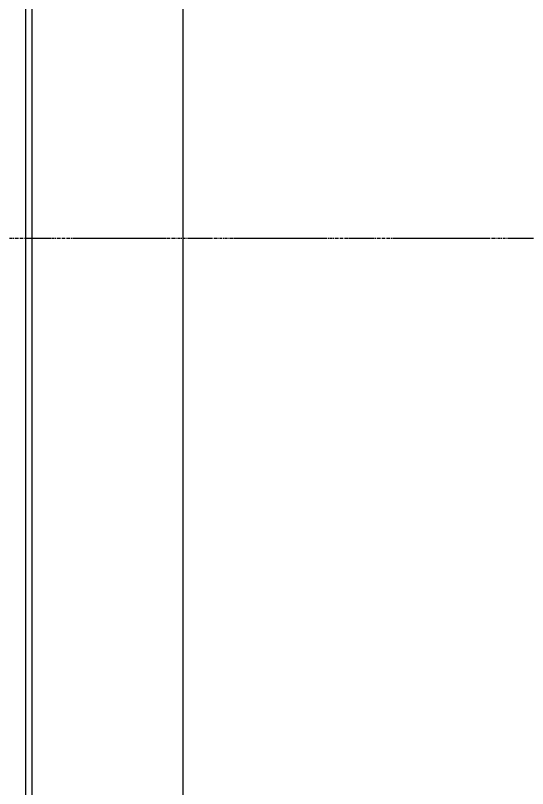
# Model space of a CAD drawing. Header units: millimetres. Extents: x -4391136 to -1798569, y -886572 to -291056.
# Drawn here: x -2466411 to -2465435, y -389561 to -388086 of the extents above; entities that cross this region are included whole.
import ezdxf
from ezdxf.enums import TextEntityAlignment as Align

# ---------------------------------------------------------------- set-up
doc = ezdxf.new("R2010")
doc.units = ezdxf.units.MM
for name, pattern in [('CENTER', [50.8, 31.75, -6.35, 6.35, -6.35]), ('TA_GL_000.70000', [1.925, 0.7, -0.175, 0.175, -0.175, 0.7]), ('Xref-C-1-PP17-AR-2214-01-B$0$DPA_Grid _ Level 100', [10, 5.5, -1.6, 1.3, -1.6])]:
    doc.linetypes.add(name, pattern=pattern)
doc.layers.add('000 - 0_HIDE_OBJ_FRAMING_DEF_DIMS', color=7, linetype='Continuous', plot=False)
for name, color, linetype in [('000 - 0_SYM_DWG_GRID-BUBBLE_MAIN_COLOR_1', 7, 'Continuous'), ('000 - 0_SYM_DWG_GRIDLINE_MAIN_COLOR_251', 7, 'Continuous'), ('000 - GRID', 7, 'CENTER'), ('_PP-Dim', 7, 'Continuous'), ('Xref-C-1-PP17-AR-2214-01-B$0$A-FLOR-E', 7, 'Continuous')]:
    doc.layers.add(name, color=color, linetype=linetype)
doc.styles.add('Arial', font='arial.ttf', dxfattribs={"height": 1500})
doc.styles.add('TA', font='', dxfattribs={"height": 4.5})
doc.styles.get('TA').set_extended_font_data('Cordia New')

# ---------------------------------------------------------------- blocks, each defined once
blk = doc.blocks.new('*U1278')
at = {"layer": '000 - 0_SYM_DWG_GRIDLINE_MAIN_COLOR_251', "color": 7, "linetype": 'ByBlock', "ltscale": 5}
blk.add_line((30, 0), (-560.5, 0), dxfattribs=at)
at = {"color": 7, "style": 'TA', "flags": 1}
blk.add_attdef('LOCATION', (6, -6), '', height=4.5, rotation=270, dxfattribs=at)
at = {"layer": '000 - 0_SYM_DWG_GRID-BUBBLE_MAIN_COLOR_1', "color": 7, "style": 'Arial'}
blk.add_attdef('GRID-HEAD', text='', height=4, rotation=180, dxfattribs=at).set_placement((73.75, 0), align=Align.MIDDLE_CENTER)
blk = doc.blocks.new('W-1-PP17-ENT2_REV00_20260526-152343_LOPF_MAIN_DIMS')
at = {"layer": '000 - GRID', "color": 7, "linetype": 'TA_GL_000.70000', "xscale": 50.00000000000036, "yscale": 50.00000000000036, "zscale": 50.00000000000036, "rotation": 180}
blk.add_blockref('*U1278', (-26525, -5300), dxfattribs=at)
blk = doc.blocks.new('W-1-PP17-ENT2_REV00_20260526-152612_EX_LOPF-1')
at = {"layer": '000 - 0_HIDE_OBJ_FRAMING_DEF_DIMS', "color": 7, "linetype": 'Xref-C-1-PP17-AR-2214-01-B$0$DPA_Grid _ Level 100'}
blk.add_line((-29475.6, -5300), (7016, -5300), dxfattribs=at)
at = {"layer": 'Xref-C-1-PP17-AR-2214-01-B$0$A-FLOR-E', "color": 7}
for p, q in [((-19235, -600), (-19235, -9705)), ((-19222.3, -9705), (-19222.3, -600)), ((-18935, -9705), (-18935, -600))]:
    blk.add_line(p, q, dxfattribs=at)

msp = doc.modelspace()

# ---------------------------------------------------------------- block references
at = {"layer": '_PP-Dim', "color": 7}
msp.add_blockref('W-1-PP17-ENT2_REV00_20260526-152343_LOPF_MAIN_DIMS', (-2447156.5, -383210.9), dxfattribs=at)

# ---------------------------------------------------------------- next in the draw order: block references
msp.add_blockref('W-1-PP17-ENT2_REV00_20260526-152612_EX_LOPF-1', (-2447156.5, -383210.9), dxfattribs=at)

doc.saveas('drawing.dxf')
